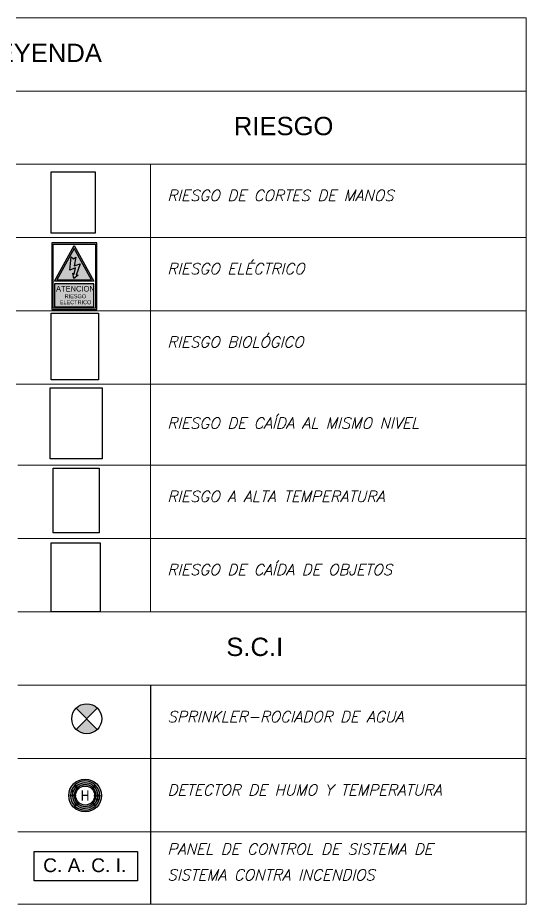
# Model space of a CAD drawing. Header units: millimetres. Extents: x 2107.8 to 2199.3, y 1778.1 to 1795.2.
# Drawn here: x 2194.13 to 2199.28, y 1786.17 to 1795.16 of the extents above; entities that cross this region are included whole.
import ezdxf
from ezdxf.enums import TextEntityAlignment as Align

# ---------------------------------------------------------------- set-up
doc = ezdxf.new("R2010")
doc.units = ezdxf.units.MM
for name, color, linetype in [('0-SIMBOLOS', 7, 'Continuous'), ('AUTO', 8, 'Continuous'), ('CASCO', 254, 'Continuous'), ('COTAS', 84, 'Continuous'), ('DETECTORES', 1, 'Continuous'), ('LEYENDAS', 12, 'Continuous'), ('MARCO_FONDO_NEGRO', 7, 'Continuous'), ('NOTAS', 7, 'Continuous'), ('SEGURIDAD', 12, 'Continuous'), ('SENÑAL_FONDO_AMIARILLO', 40, 'Continuous'), ('SEÑAL_FONDO_AUXI_NEGRO', 250, 'Continuous'), ('TABIQUES_General', 3, 'Continuous')]:
    doc.layers.add(name, color=color, linetype=linetype)
doc.layers.add('LAYER2', color=2, linetype='Continuous', lineweight=20)
doc.styles.add('franklin gothic medium', font='framd.ttf')
doc.styles.add('nvk-ambientes', font='swissel.ttf')
doc.styles.add('ROMANS', font='ROMANS.shx', dxfattribs={"width": 1.35})
doc.styles.add('STYLE3', font='', dxfattribs={"oblique": 15})
doc.styles.get('STYLE3').set_extended_font_data('Technical')
picture_1 = doc.add_image_def('image1.jpg', size_in_pixel=(189, 267))
picture_2 = doc.add_image_def('image4.png', size_in_pixel=(334, 463))
picture_3 = doc.add_image_def('image2.png', size_in_pixel=(403, 569))
picture_4 = doc.add_image_def('image3.png', size_in_pixel=(376, 512))
picture_5 = doc.add_image_def('image5.png', size_in_pixel=(303, 426))

# ---------------------------------------------------------------- blocks, each defined once
blk = doc.blocks.new('luz')
at = {"layer": 'COTAS'}
h = blk.add_hatch(color=10, dxfattribs=at)
h.dxf.hatch_style = 1
h.paths.add_polyline_path([(-0.269, 0, 1), (0.269, 0, 1)])
h.paths.add_polyline_path([(0.156, 0, -1), (-0.156, 0, -1)], flags=16)
at = {"layer": 'DETECTORES'}
for points in [[(-0.194, 0.07, 1), (-0.221, 0.07, 1)], [(0.219, -0.068, 1), (0.191, -0.068, 1)]]:
    blk.add_hatch(color=7, dxfattribs=at).paths.add_polyline_path(points)
at = {"layer": 'DETECTORES', "color": 7}
for points in [[(-0.106, 0.115), (-0.117, 0.104), (-0.176, 0.161), (-0.165, 0.173)], [(0.161, 0.176), (0.172, 0.165), (0.114, 0.106), (0.103, 0.116)], [(-0.156, 0.008), (-0.156, -0.007), (-0.239, -0.007), (-0.239, 0.008)], [(0.238, 0.008), (0.238, -0.008), (0.156, -0.008), (0.156, 0.008)], [(-0.115, -0.107), (-0.104, -0.118), (-0.161, -0.177), (-0.173, -0.166)], [(0.176, -0.162), (0.165, -0.173), (0.106, -0.115), (0.117, -0.104)]]:
    blk.add_lwpolyline(points, close=True, dxfattribs=at)
for centre, radius in [((0, 0), 0.269), ((0, 0), 0.156), ((-0.207, 0.07), 0.0139), ((0.205, -0.068), 0.0139)]:
    blk.add_circle(centre, radius, dxfattribs=at)
for centre, radius, start, end in [((-0.001, 0), 0.238, 137.3932, 178.1144), ((-0.001, 0.002), 0.237, 47.0533, 133.9082), ((0, 0.001), 0.207, 47.755, 133.7079), ((0, 0), 0.178, 48.3547, 132.8737), ((0.009, 0.003), 0.229, 1.3868, 44.8037), ((-0.001, 0), 0.207, 164.965, 177.571), ((-0.205, 0.069), 0.0151, 285.2548, 37.0248), ((-0.001, 0), 0.207, 137.6094, 157.9622), ((-0.002, 0.001), 0.176, 137.7369, 176.8857), ((-0.001, 0), 0.179, 2.2681, 42.9565), ((-0.002, 0), 0.21, 2.2787, 43.0875), ((0, 0), 0.239, 181.8377, 223.5098), ((0, 0), 0.208, 181.951, 223.5267), ((0, 0), 0.178, 182.2823, 223.0711), ((0, -0.001), 0.178, 228.1315, 313.2046), ((0.005, -0.003), 0.173, 317.7597, 358.5415), ((0, -0.001), 0.208, 317.8995, 337.8599), ((0.001, 0), 0.238, 317.2495, 358.0845), ((0.204, -0.068), 0.0159, 100.1125, 224.255), ((0, -0.001), 0.208, 345.6925, 358.0485), ((0, 0.001), 0.24, 227.8767, 313.2869), ((0, -0.001), 0.207, 228.053, 313.4071)]:
    blk.add_arc(centre, radius, start, end, dxfattribs=at)
at = {"layer": 'CASCO', "color": 7, "style": 'STYLE3'}
blk.add_text('H', height=0.169, dxfattribs=at).set_placement((0, 0), align=Align.MIDDLE)
blk = doc.blocks.new('sprinkler_ter')
at = {"layer": 'LEYENDAS'}
h = blk.add_hatch(color=10, dxfattribs=at)
h.paths.add_polyline_path([(0.141, 0.141, 0.414214), (-0.141, 0.141), (0, 0)])
h.paths.add_polyline_path([(0, 0), (-0.141, -0.141, 0.414214), (0.141, -0.141)])
at = {"layer": 'LEYENDAS', "color": 10}
for p, q in [((-0.141, 0.141), (0.141, -0.141)), ((0.141, 0.141), (-0.141, -0.141))]:
    blk.add_line(p, q, dxfattribs=at)
blk.add_circle((0, 0), 0.2, dxfattribs=at)
blk = doc.blocks.new('A$C6C4666A7')
at = {"layer": 'SENÑAL_FONDO_AMIARILLO'}
h = blk.add_hatch(color=256, dxfattribs=at)
h.paths.add_polyline_path([(-0.079, 0.209), (-0.316, -0.219), (-0.079, -0.219), (0.158, -0.219)])
h.paths.add_polyline_path([(-0.024, -0.155), (-0.083, -0.204), (-0.1, -0.131), (-0.079, -0.143), (-0.063, -0.058), (-0.139, -0.089), (-0.119, 0.093), (-0.09, 0.068), (-0.059, 0.088), (-0.08, -0.029), (0, 0), (-0.051, -0.155)], flags=16)
blk.add_hatch(color=256, dxfattribs=at).paths.add_polyline_path([(0.19, -0.277), (-0.349, -0.277), (-0.349, -0.588), (0.19, -0.588)])
at = {"layer": 'SEÑAL_FONDO_AUXI_NEGRO'}
h = blk.add_hatch(color=256, dxfattribs=at)
h.paths.add_polyline_path([(-0.079, 0.247), (-0.349, -0.238), (-0.079, -0.238), (0.19, -0.238)])
h.paths.add_polyline_path([(0.158, -0.219), (-0.079, -0.219), (-0.316, -0.219), (-0.079, 0.209)], flags=16)
h.paths.add_polyline_path([(-0.051, -0.155), (-0.024, -0.155), (-0.083, -0.204), (-0.1, -0.131), (-0.079, -0.143), (-0.063, -0.058), (-0.139, -0.089), (-0.119, 0.093), (-0.09, 0.068), (-0.059, 0.088), (-0.08, -0.029), (0, 0)], flags=0)
at = {"layer": 'MARCO_FONDO_NEGRO'}
for points in [[(-0.386, -0.626), (0.228, -0.626), (0.228, 0.284), (-0.386, 0.284)], [(-0.367, -0.607), (-0.367, 0.265), (0.209, 0.265), (0.209, -0.607)]]:
    blk.add_lwpolyline(points, close=True, dxfattribs=at)
at = {"layer": 'SENÑAL_FONDO_AMIARILLO'}
for points in [[(-0.079, -0.219), (0.158, -0.219), (-0.079, 0.209), (-0.316, -0.219)], [(-0.349, -0.277), (-0.349, -0.588), (0.19, -0.588), (0.19, -0.277)]]:
    blk.add_lwpolyline(points, close=True, dxfattribs=at)
blk.add_lwpolyline([(-0.079, -0.143), (-0.063, -0.058), (-0.139, -0.089), (-0.119, 0.093), (-0.09, 0.068), (-0.059, 0.088), (-0.08, -0.029), (0, 0), (-0.051, -0.155), (-0.024, -0.155), (-0.083, -0.204), (-0.1, -0.131), (-0.079, -0.143)], dxfattribs=at)
at = {"layer": 'SEÑAL_FONDO_AUXI_NEGRO'}
for points in [[(-0.079, -0.238), (-0.349, -0.238), (-0.079, 0.247), (0.19, -0.238)], [(-0.079, -0.219), (0.158, -0.219), (-0.079, 0.209), (-0.316, -0.219)]]:
    blk.add_lwpolyline(points, close=True, dxfattribs=at)
blk.add_lwpolyline([(-0.079, -0.143), (-0.063, -0.058), (-0.139, -0.089), (-0.119, 0.093), (-0.09, 0.068), (-0.059, 0.088), (-0.08, -0.029), (0, 0), (-0.051, -0.155), (-0.024, -0.155), (-0.083, -0.204), (-0.1, -0.131), (-0.079, -0.143)], dxfattribs=at)
at = {"layer": 'SEÑAL_FONDO_AUXI_NEGRO', "style": 'franklin gothic medium'}
for s, height, p in [('ATENCION', 0.0766, (-0.328, -0.38)), ('RIESGO', 0.0546, (-0.21, -0.472)), ('ELECTRICO', 0.0546, (-0.277, -0.554))]:
    blk.add_text(s, height=height, dxfattribs=at).set_placement(p)

msp = doc.modelspace()

# ---------------------------------------------------------------- linework, layer by layer
at = {"layer": 'LAYER2'}
for p, q in [((2199.2824, 1795.1643), (2194.1107, 1795.1643)), ((2199.2824, 1795.1643), (2199.2824, 1786.1732)), ((2199.2824, 1794.421), (2194.1107, 1794.421)), ((2199.2824, 1793.6778), (2194.1107, 1793.6778)), ((2195.4733, 1793.6778), (2195.4733, 1789.1391)), ((2199.2824, 1792.9345), (2194.1107, 1792.9345)), ((2199.2824, 1792.1913), (2194.1107, 1792.1913)), ((2199.2824, 1791.448), (2194.1107, 1791.448)), ((2199.2824, 1790.6256), (2194.1277, 1790.6256)), ((2199.2824, 1789.8824), (2194.1277, 1789.8824)), ((2199.2824, 1789.1391), (2194.1277, 1789.1391)), ((2199.2824, 1788.3959), (2194.1277, 1788.3959)), ((2199.2824, 1787.6527), (2194.1277, 1787.6527)), ((2199.2824, 1786.9094), (2194.1277, 1786.9094)), ((2199.2824, 1786.1732), (2194.1266, 1786.1732))]:
    msp.add_line(p, q, dxfattribs=at)
at = {"layer": 'SEGURIDAD', "elevation": 0}
msp.add_lwpolyline([(2194.2948, 1786.7071), (2195.3426, 1786.7071), (2195.3426, 1786.4121), (2194.2948, 1786.4121)], close=True, dxfattribs=at)
at = {"layer": 'TABIQUES_General', "color": 2}
msp.add_line((2195.4747, 1788.3959), (2195.4747, 1786.1732), dxfattribs=at)

# ---------------------------------------------------------------- block references
at = {"layer": '0-SIMBOLOS', "color": 7, "xscale": 0.7425052971752202, "yscale": 0.7425052971752202, "zscale": 0.7425052971752202}
msp.add_blockref('A$C6C4666A7', (2194.7587, 1792.6697), dxfattribs=at)
at = {"layer": '0-SIMBOLOS', "color": 0, "xscale": 0.7608959215550953, "yscale": 0.7608959215550953, "zscale": 0.7608959215550953}
msp.add_blockref('sprinkler_ter', (2194.8266, 1788.0545), dxfattribs=at)
at = {"layer": 'COTAS', "xscale": 0.6193698995157471, "yscale": 0.6193698995157471, "zscale": 0.6193698995157471}
msp.add_blockref('luz', (2194.8103, 1787.276), dxfattribs=at)

# ---------------------------------------------------------------- texts
at = {"layer": 'AUTO', "color": 10, "char_height": 0.185811, "attachment_point": 5, "style": 'ROMANS'}
for s, insert in [('{\\fArial|b0|i0|c0|p34;\\C0;LEYENDA}', (2194.3745, 1794.8078)), ('{\\fArial|b0|i0|c0|p34;\\C0;RIESGO}', (2196.8224, 1794.0646)), ('{\\fArial|b0|i0|c0|p34;\\C0;S.C.I}', (2196.53, 1788.7827))]:
    msp.add_mtext_dynamic_manual_height_columns(s, width=10.4, gutter_width=0.5, heights=[0], dxfattribs=dict(at, insert=insert))
at = {"layer": 'NOTAS', "color": 3, "style": 'ROMANS', "oblique": 15}
for s, p in [('RIESGO DE CORTES DE MANOS', (2195.644, 1793.3061)), ('RIESGO ELÉCTRICO', (2195.644, 1792.5629)), ('RIESGO BIOLÓGICO', (2195.644, 1791.8197)), ('RIESGO DE CAÍDA AL MISMO NIVEL', (2195.644, 1790.9973)), ('RIESGO A ALTA TEMPERATURA', (2195.644, 1790.254)), ('RIESGO DE CAÍDA DE OBJETOS', (2195.644, 1789.5108)), ('SPRINKLER-ROCIADOR DE AGUA', (2195.6452, 1788.0196)), ('DETECTOR DE HUMO Y TEMPERATURA', (2195.6452, 1787.2763)), ('PANEL DE CONTROL DE SISTEMA DE  ', (2195.644, 1786.6773)), ('SISTEMA CONTRA INCENDIOS', (2195.644, 1786.4157))]:
    msp.add_text(s, height=0.111487, dxfattribs=at).set_placement(p)
at = {"layer": 'SEGURIDAD', "insert": (2194.3849, 1786.6385), "char_height": 0.139358, "width": 5.92363, "attachment_point": 1, "style": 'nvk-ambientes'}
msp.add_mtext('C. A. C. I.', dxfattribs=at)

# ---------------------------------------------------------------- pictures from other files: only their frames are drawn
at = {"layer": 'TABIQUES_General', "color": 7}
image = msp.add_image(picture_2, insert=(2194.4651, 1792.98), size_in_units=(0.4473, 0.6201), dxfattribs=at)
image.dxf.flags = 7
image = msp.add_image(picture_3, insert=(2194.4674, 1791.4932), size_in_units=(0.4785, 0.6755), dxfattribs=at)
image.dxf.flags = 7
image = msp.add_image(picture_4, insert=(2194.4566, 1790.6922), size_in_units=(0.5265, 0.7169), dxfattribs=at)
image.dxf.flags = 7
image = msp.add_image(picture_1, insert=(2194.4875, 1789.9387), size_in_units=(0.4651, 0.6571), dxfattribs=at)
image.dxf.flags = 7
image = msp.add_image(picture_5, insert=(2194.4651, 1789.1391), size_in_units=(0.497, 0.6988), dxfattribs=at)
image.dxf.flags = 7

doc.saveas('drawing.dxf')
